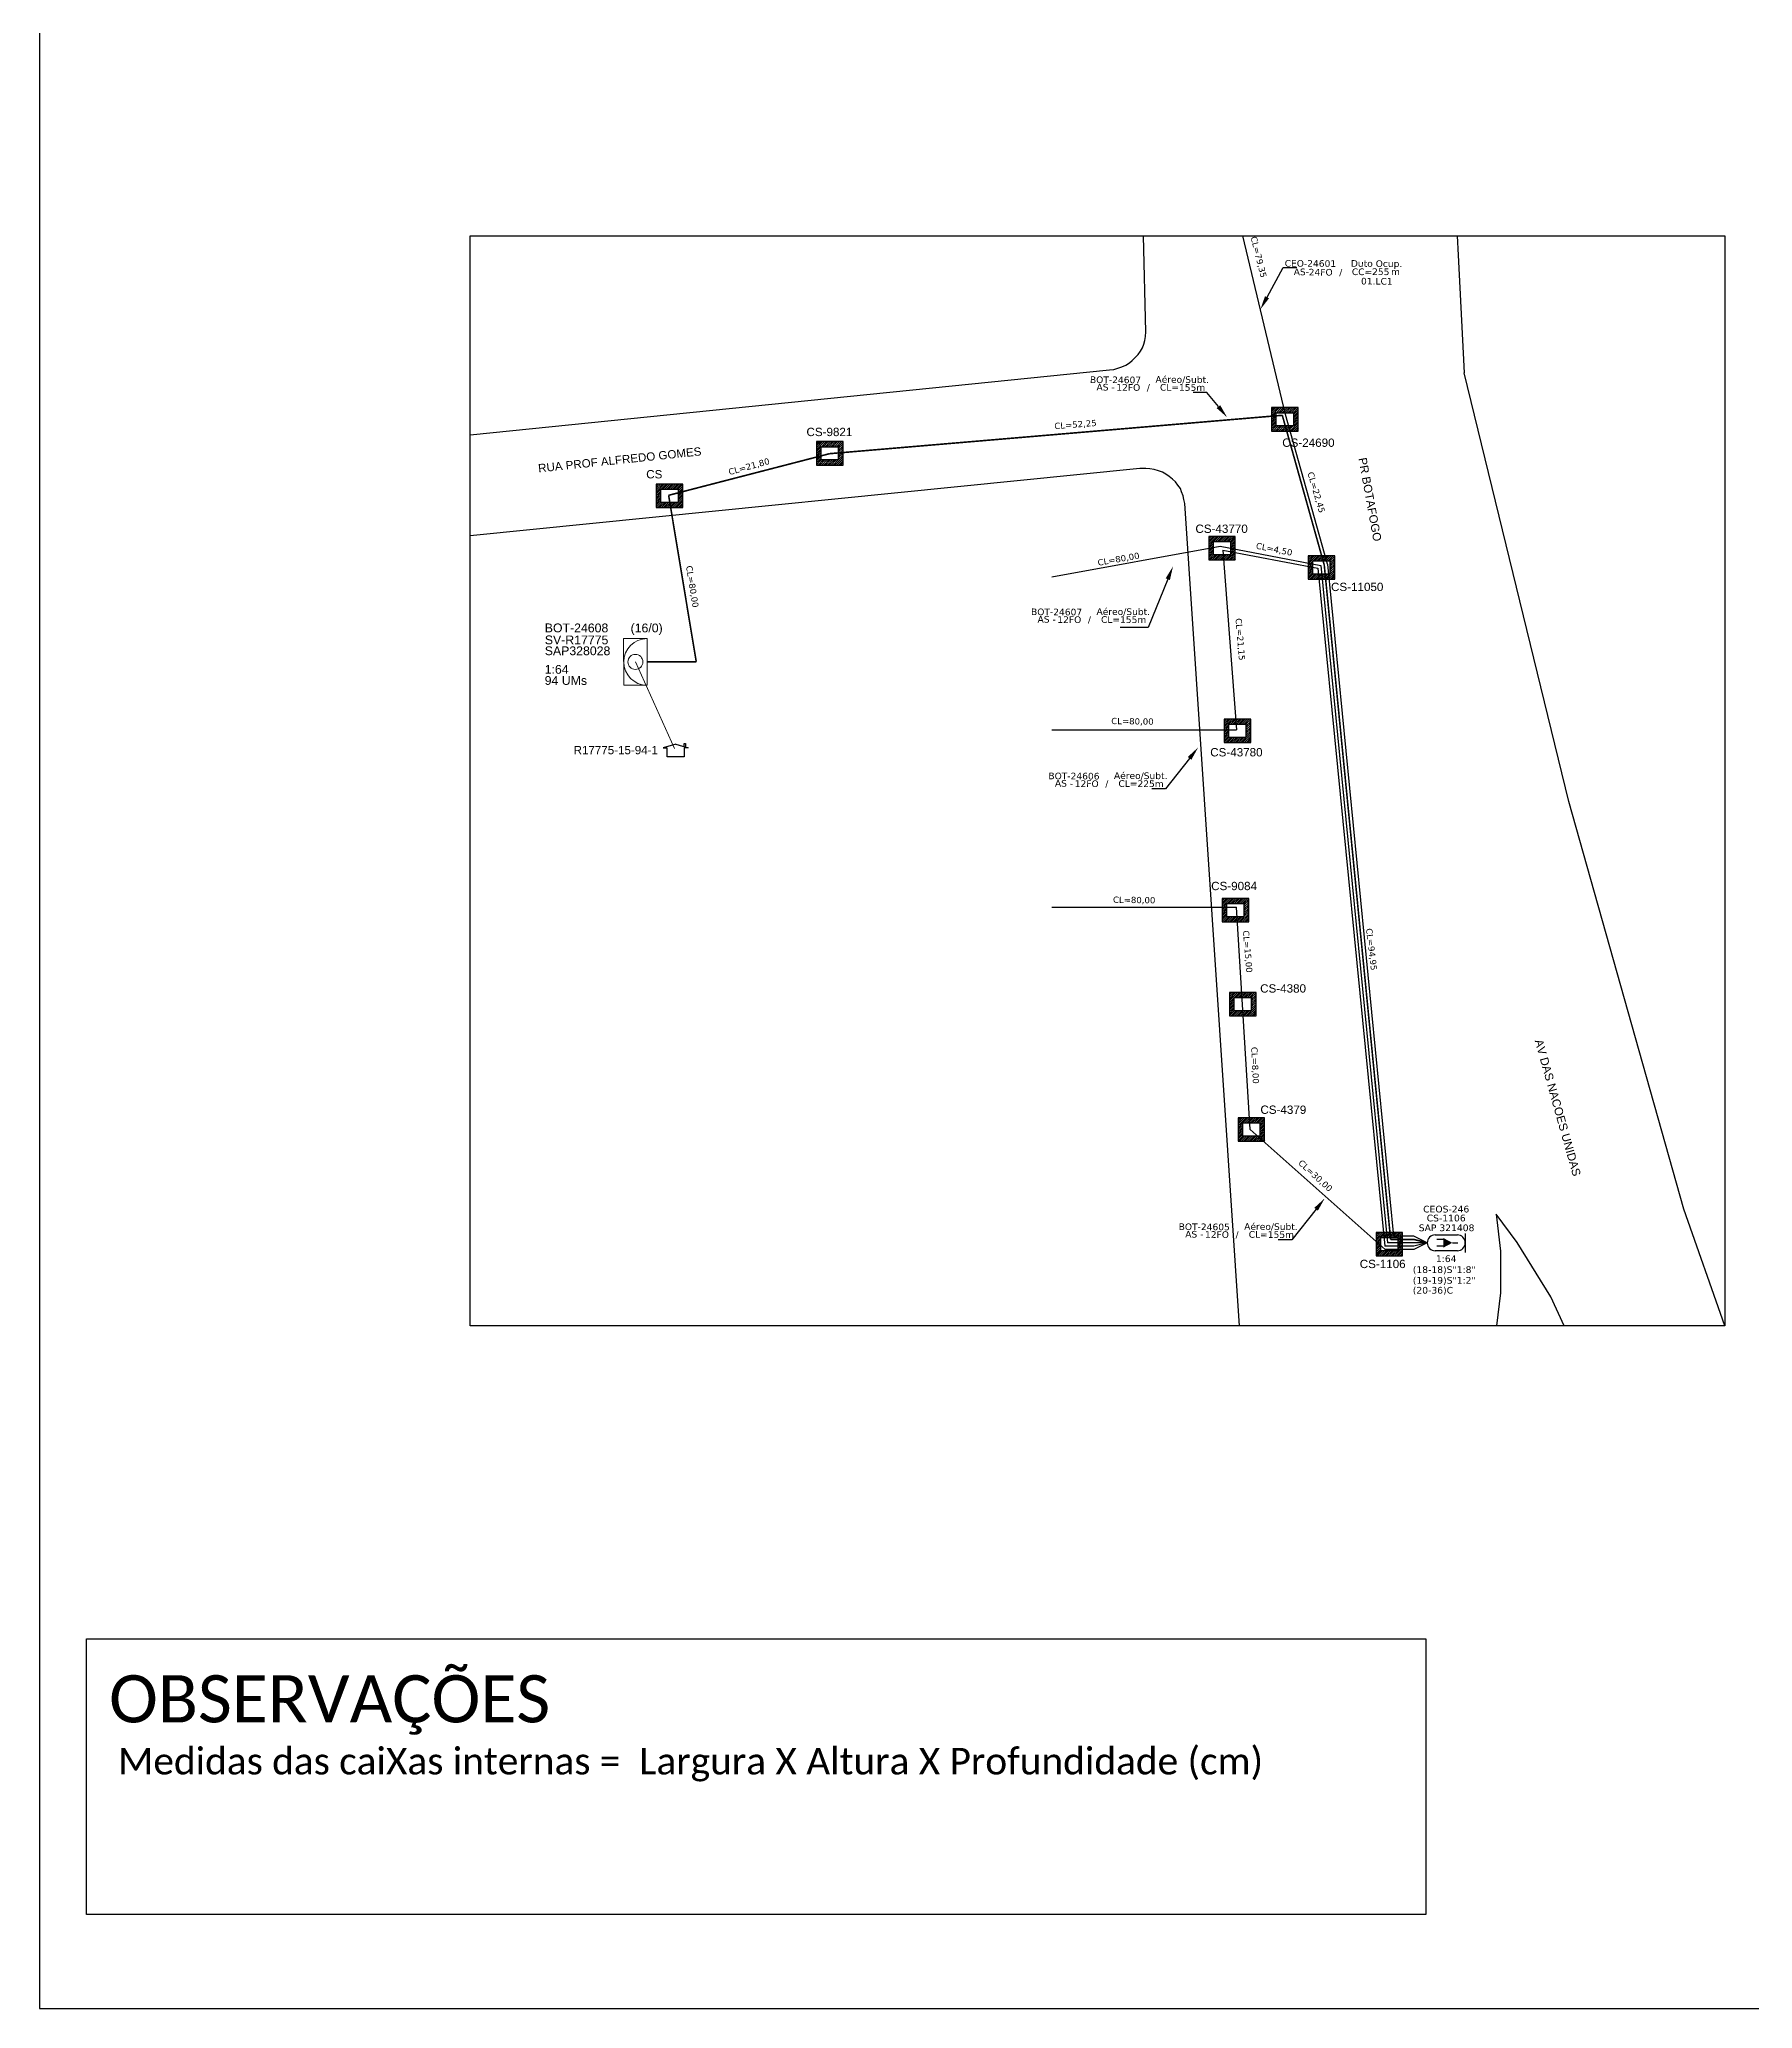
# Model space of a CAD drawing. Extents: x -89 to 749, y 705 to 1299.
# Drawn here: x -89.3 to 169.1, y 705 to 1002 of the extents above; entities that cross this region are included whole.
import ezdxf
from ezdxf import colors
from ezdxf.entities.mleader import LeaderData, LeaderLine
from ezdxf.enums import TextEntityAlignment as Align
from ezdxf.math import Vec2, Vec3

# ---------------------------------------------------------------- set-up
doc = ezdxf.new("R2010")
doc.units = 0
for name, color, linetype in [('10.1-Caixas Subterrâneas', 5, 'Continuous'), ('20.4-CEOS', 1, 'Continuous'), ('CAP a instalar', 1, 'Continuous'), ('celulas gpon', 7, 'Continuous'), ('label_cabos', 7, 'Continuous'), ('Legenda', 1, 'Continuous'), ('QUADRA', 7, 'Continuous'), ('surveys', 7, 'Continuous'), ('surveys legendas', 7, 'Continuous')]:
    doc.layers.add(name, color=color, linetype=linetype)
for name, color, linetype, lineweight in [("20.0-LEGENDA DOS CDO'S", 1, 'Continuous', 0), ('20.1-CDO_INTERIOR', 1, 'Continuous', 0), ('Segmento Logradouro Texto', 7, 'Continuous', 0)]:
    doc.layers.add(name, color=color, linetype=linetype, lineweight=lineweight)
doc.layers.add('DROP DE CLIENTE', color=140, linetype='Continuous', plot=False)
doc.layers.add('EXTRA', color=50, linetype='Continuous', plot=False)
doc.styles.add('ARIAL', font='arial.ttf')
doc.styles.add('DIGICADE', font='arial.ttf')
doc.styles.add('siredit', font='verdana.ttf')
doc.styles.get("Standard").update_dxf_attribs({"font": 'arial.ttf'})
doc.styles.add('WMF-Calibri0', font='calibri.ttf')
doc.linetypes.add('FENCELINE1', pattern='A,0.25,-0.1,[133,ltypeshp.shx,S=0.1,R=0,X=-0.1,Y=0],-0.1,1', length=1.45)

# ---------------------------------------------------------------- blocks, each defined once
blk = doc.blocks.new('SURVEY_SURVEY')
for p, q in [((0, 0.0000152), (-0.0000151, 0.0000108)), ((-0.0000151, 0.0000108), (-0.0000104, 0.0000108)), ((-0.0000103, 0), (-0.0000103, 0.0000108)), ((0.0000103, 0), (-0.0000103, 0)), ((0, 0.0000152), (0.0000151, 0.0000108)), ((0.0000101, 0.0000159), (0.0000117, 0.0000159)), ((0.0000101, 0.0000123), (0.0000101, 0.0000159)), ((0.0000151, 0.0000108), (0.0000103, 0.0000108)), ((0.0000103, 0.0000108), (0.0000103, 0)), ((0.0000117, 0.0000159), (0.0000117, 0.0000119))]:
    blk.add_line(p, q)
blk = doc.blocks.new('*X59')
at = {"color": 0, "linetype": 'Continuous'}
for p, q in [((-1.25, 0.34099), (-0.49099, 1.1)), ((-1.25, 0.517767), (-0.667767, 1.1)), ((-1.25, 0.694544), (-0.844544, 1.1)), ((-1.25, 0.87132), (-1.02132, 1.1)), ((-1.25, 1.048097), (-1.198097, 1.1)), ((-1.25, 0.164214), (-0.8035, 0.610714)), ((-1.25, -0.012563), (-0.8035, 0.433937)), ((-1.25, -0.18934), (-0.8035, 0.25716)), ((-1.25, -0.366117), (-0.8035, 0.080383)), ((-0.789214, 0.625), (-0.314214, 1.1)), ((-0.612437, 0.625), (-0.137437, 1.1)), ((-0.43566, 0.625), (0.03934, 1.1)), ((-0.258883, 0.625), (0.216117, 1.1)), ((-0.082107, 0.625), (0.392893, 1.1)), ((0.09467, 0.625), (0.56967, 1.1)), ((0.271447, 0.625), (0.746447, 1.1)), ((0.448223, 0.625), (0.923223, 1.1)), ((0.625, 0.625), (1.1, 1.1)), ((0.801777, 0.625), (1.25, 1.073223)), ((0.8035, 0.449947), (1.25, 0.896447)), ((0.8035, 0.27317), (1.25, 0.71967)), ((0.8035, 0.096393), (1.25, 0.542893)), ((0.8035, -0.080383), (1.25, 0.366117)), ((0.8035, -0.25716), (1.25, 0.18934)), ((0.8035, -0.433937), (1.25, 0.012563)), ((-1.25, -0.542893), (-0.8035, -0.096393)), ((-1.25, -0.71967), (-0.8035, -0.27317)), ((-1.25, -0.896447), (-0.8035, -0.449947)), ((-1.25, -1.073223), (-0.801777, -0.625)), ((-1.1, -1.1), (-0.625, -0.625)), ((-0.923223, -1.1), (-0.448223, -0.625)), ((-0.746447, -1.1), (-0.271447, -0.625)), ((-0.56967, -1.1), (-0.09467, -0.625)), ((-0.392893, -1.1), (0.082107, -0.625)), ((-0.216117, -1.1), (0.258883, -0.625)), ((-0.03934, -1.1), (0.43566, -0.625)), ((0.137437, -1.1), (0.612437, -0.625)), ((0.314214, -1.1), (0.789214, -0.625)), ((0.49099, -1.1), (1.25, -0.34099)), ((0.667767, -1.1), (1.25, -0.517767)), ((0.8035, -0.610714), (1.25, -0.164214)), ((0.844544, -1.1), (1.25, -0.694544)), ((1.02132, -1.1), (1.25, -0.87132)), ((1.198097, -1.1), (1.25, -1.048097))]:
    blk.add_line(p, q, dxfattribs=at)
blk = doc.blocks.new('MANHOLE_MQ')
at = {"color": 0, "linetype": 'Continuous'}
for p, q in [((0.00000623, 0.00000569), (-0.00000627, 0.00000569)), ((-0.00000627, 0.00000569), (-0.00000627, -0.00000531)), ((-0.00000404, 0.00000331), (0.00000399, 0.00000331)), ((-0.00000404, -0.00000294), (-0.00000404, 0.00000331)), ((0.00000399, 0.00000331), (0.00000399, -0.00000294)), ((0.00000623, -0.00000531), (0.00000623, 0.00000569)), ((-0.00000627, -0.00000531), (0.00000623, -0.00000531)), ((0.00000399, -0.00000294), (-0.00000404, -0.00000294)), ((0.00000399, -0.00000294), (0.00000399, -0.00000294))]:
    blk.add_line(p, q, dxfattribs=at)
at = {"color": 0, "linetype": 'Continuous', "xscale": 5e-06, "yscale": 5e-06, "zscale": 1e-05}
blk.add_blockref('*X59', (-0.00000002, 0.00000019), dxfattribs=at)
blk = doc.blocks.new('Inst CB DT OCUP CFOA-SM-AS-80-TS-24')
at = {"layer": 'label_cabos', "color": 0, "style": 'siredit'}
for tag, flags, p in [('ID_ATIVIDADE', 3, (1.31, 2.67)), ('FATOR', 1, (11.56, 2.55))]:
    blk.add_attdef(tag, text='', height=1, rotation=359.69, dxfattribs=dict(at, flags=flags)).set_placement(p, align=Align.MIDDLE_CENTER)
for tag, p in [('TIPO_CABO', (1.76, 0)), ('DESTINO_CABO', (3.13, 1.26)), ('CABO', (4.69, -0.05)), ('/', (7.71, -0.05)), ('LANCE', (10.91, 0)), ('TIPO_CABO', (13.11, 1.24)), ('UND', (15.96, 0)), ('FID', (13.15, -1.41))]:
    blk.add_attdef(tag, text='', height=1, rotation=359.69, dxfattribs=at).set_placement(p, align=Align.MIDDLE_CENTER)
blk.add_attdef('QTDE', (12.43, -0.47), '', height=1, rotation=359.69, dxfattribs=at)
blk = doc.blocks.new('LEGENDA DOS CABOS')
at = {"layer": 'EXTRA', "color": 0, "style": 'siredit'}
for tag, p in [('ID', (4.6, 0.97)), ('XX', (9.03, 0.97))]:
    blk.add_attdef(tag, text='', height=0.48, rotation=359.69, dxfattribs=at).set_placement(p, align=Align.MIDDLE_CENTER)
at = {"layer": 'Legenda', "color": 0, "style": 'siredit'}
for tag, p in [('TIPO_CABO', (1.31, 0)), ('CABO', (4.69, -0.05)), ('/', (6.81, -0.05)), ('METROS', (10.03, -0.05))]:
    blk.add_attdef(tag, text='', height=0.8, rotation=359.69, dxfattribs=at).set_placement(p, align=Align.MIDDLE_CENTER)
blk = doc.blocks.new('*U130')
at = {"layer": '20.4-CEOS', "color": 7, "style": 'siredit'}
for tag, p in [('FIBRAS_SPLITTER', (0, 0)), ('FIBRAS_TOP_C', (0, -4.13)), ('RESERVA_FINAIS', (0, -5.46))]:
    blk.add_attdef(tag, p, '', height=1.01, dxfattribs=at)
for tag, p, flags in [('ID_ATIVIDADE', (0, -6.77), 3), ('QTDE', (0, -9.4), 1), ('FATOR', (0, -8.09), 1), ('FID', (0, -10.71), 1)]:
    blk.add_attdef(tag, p, '', height=1.01, dxfattribs=dict(at, flags=flags))
blk = doc.blocks.new('*U131')
at = {"layer": '20.4-CEOS', "color": 7, "style": 'siredit'}
blk.add_attdef('FIBRAS_SPLITTER', (0, 0), '', height=1.01, dxfattribs=at)
for tag, p, flags in [('ID_ATIVIDADE', (0, -1.48), 3), ('FATOR', (0, -2.79), 3), ('QTDE', (0, -4.11), 1), ('FID', (0, -5.42), 1)]:
    blk.add_attdef(tag, p, '', height=1.01, dxfattribs=dict(at, flags=flags))

msp = doc.modelspace()

# ---------------------------------------------------------------- linework, layer by layer
msp.add_lwpolyline([(-89.32, 705.02), (749.25, 705.02), (749.25, 1299.02), (-89.32, 1299.02), (-89.32, 705.02)])
msp.add_lwpolyline([(164.87, 808), (-24.33, 808), (-24.33, 972.39), (164.87, 972.39)], close=True)
at = {"color": 7}
msp.add_lwpolyline([(-82.22, 760.79), (119.76, 760.79), (119.76, 719.23), (-82.22, 719.23)], close=True, dxfattribs=at)
at = {"layer": '20.1-CDO_INTERIOR', "color": 10, "lineweight": 18}
msp.add_lwpolyline([(-1.19, 904.61), (-1.2, 911.66), (2.33, 911.66), (2.33, 904.61)], close=True, dxfattribs=at)
msp.add_circle((0.57, 908.14), 1.13, dxfattribs=at)
msp.add_arc((2.33, 908.14), 3.52, 90.0276, 270.0276, dxfattribs=at)
at = {"layer": '20.4-CEOS', "color": 5}
for p, q in [((121.18, 821.71), (124.53, 821.71)), ((124.53, 819.32), (121.18, 819.32))]:
    msp.add_line(p, q, dxfattribs=at)
for points in [[(122.46, 821.03), (121.44, 821.03)], [(122.46, 820.04), (121.44, 820.04)], [(123.78, 820.52), (124.58, 820.52)], [(125.72, 821.95), (125.72, 819.08)]]:
    msp.add_lwpolyline(points, dxfattribs=at)
msp.add_lwpolyline([(123.78, 820.52, 0, 1.47, 0), (122.4, 820.52, 1.47, 1.47, 0)], format="xyseb", dxfattribs=at)
for centre, start, end in [((121.18, 820.52), 90, 270), ((124.53, 820.52), 270, 90)]:
    msp.add_arc(centre, 1.19, start, end, dxfattribs=at)
at = {"layer": 'CAP a instalar', "color": 255, "ltscale": 5}
for points in [[(98.61, 945.47), (92.18, 972.39)], [(104.94, 922.86), (98.61, 945.47)], [(104.94, 922.86), (114.91, 821.52)], [(117.99, 821.52), (114.91, 821.52)], [(119.99, 820.52), (117.99, 821.52)]]:
    msp.add_lwpolyline(points, dxfattribs=at)
at = {"layer": 'CAP a instalar', "color": 10, "linetype": 'FENCELINE1', "ltscale": 5, "const_width": 0.239}
for points in [[(29.86, 939.54), (98.13, 945.33)], [(104.46, 922.73), (98.13, 945.33)], [(29.86, 939.54), (29.86, 939.54), (5.58, 933.26)], [(5.58, 933.26), (9.75, 908.14)], [(104.46, 922.73), (114.47, 821.02)], [(2.33, 908.14), (9.75, 908.14)], [(117.99, 821.02), (114.47, 821.02)], [(119.99, 820.52), (117.99, 821.02)]]:
    msp.add_lwpolyline(points, dxfattribs=at)
at = {"layer": 'CAP a instalar', "color": 251, "ltscale": 5}
for points in [[(63.39, 920.94), (88.74, 925.57)], [(88.74, 925.57), (103.96, 922.69)], [(89.17, 924.98), (91.2, 897.88)], [(89.17, 924.98), (103.5, 922.26)], [(103.5, 922.26), (113.57, 820.02)], [(103.96, 922.69), (114.02, 820.52)], [(63.39, 897.88), (91.2, 897.88)], [(63.39, 871.13), (91.2, 871.13)], [(93.29, 837.62), (91.2, 871.13)], [(93.29, 837.62), (113.62, 819.52)], [(117.99, 820.02), (113.57, 820.02)], [(117.99, 820.52), (114.02, 820.52)], [(119.99, 820.52), (117.99, 820.52)], [(119.99, 820.52), (117.99, 820.02)], [(119.99, 820.52), (117.99, 819.52)], [(117.99, 819.52), (113.62, 819.52)]]:
    msp.add_lwpolyline(points, dxfattribs=at)
at = {"layer": 'DROP DE CLIENTE', "color": 4, "linetype": 'ByBlock', "lineweight": 0}
msp.add_lwpolyline([(0.57, 908.14), (6.45, 895.07)], dxfattribs=at)
at = {"layer": 'QUADRA', "color": 4}
for points in [[(-24.33, 942.39), (72.09, 952.18), (72.74, 952.25), (73.34, 952.43), (73.94, 952.64), (74.53, 952.91), (75.07, 953.24), (75.48, 953.61), (75.96, 954.03), (76.38, 954.49), (76.74, 954.98), (77.03, 955.5), (77.27, 956.07), (77.39, 956.62), (77.51, 957.22), (77.57, 957.92), (77.19, 972.39)], [(-24.33, 942.39), (72.09, 952.18), (72.74, 952.25), (73.34, 952.43), (73.94, 952.64), (74.53, 952.91), (75.07, 953.24), (75.48, 953.61), (75.96, 954.03), (76.38, 954.49), (76.74, 954.98), (77.03, 955.5), (77.27, 956.07), (77.39, 956.62), (77.51, 957.22), (77.57, 957.92), (77.19, 972.39)], [(124.52, 972.39), (124.66, 969.47), (125.55, 951.72)], [(164.87, 808), (158.69, 825.62), (141.35, 887.08), (125.55, 951.72)], [(91.66, 808), (83.41, 932.03), (83.29, 932.63), (83.17, 933.2), (82.94, 933.76), (82.76, 934.3), (82.4, 934.79), (82.04, 935.28), (81.56, 935.71), (81.09, 936.1), (80.55, 936.46), (80.07, 936.73), (79.48, 936.97), (78.82, 937.16), (78.17, 937.26), (77.57, 937.31), (76.62, 937.29), (-24.33, 927.14)], [(91.66, 808), (83.41, 932.03), (83.29, 932.63), (83.17, 933.2), (82.94, 933.76), (82.76, 934.3), (82.4, 934.79), (82.04, 935.28), (81.56, 935.71), (81.09, 936.1), (80.55, 936.46), (80.07, 936.73), (79.48, 936.97), (78.82, 937.16), (78.17, 937.26), (77.57, 937.31), (76.62, 937.29), (-24.33, 927.14)], [(140.66, 808), (138.61, 812.39), (133.54, 820.57), (130.38, 824.85)], [(130.38, 824.85), (131.04, 819.25), (131.04, 812.97), (130.42, 808)]]:
    msp.add_lwpolyline(points, dxfattribs=at)
at = {"layer": 'Segmento Logradouro Texto', "color": 4}
msp.add_lwpolyline([(164.87, 808), (158.69, 825.62), (141.35, 887.08), (125.55, 951.72)], dxfattribs=at)

# ---------------------------------------------------------------- block references
at = {"layer": '10.1-Caixas Subterrâneas', "color": 30, "xscale": 320647.1157218267, "yscale": 320647.1157218267, "zscale": 320647.1157218267}
for p, rotation in [((98.51, 944.78), 180.000000000062), ((29.87, 939.65), 180.000000000062), ((5.7, 933.26), 180.000000000062), ((89.03, 925.36), 180.000000000062), ((104.02, 922.42), 180.000000000062), ((91.35, 897.79), 180.000000000062), ((91.05, 870.76), 180.0000000000619), ((92.16, 856.57), 180.0000000000619), ((93.45, 837.68), 180.0000000000619), ((114.26, 820.37), 180.000000000062)]:
    msp.add_blockref('MANHOLE_MQ', p, dxfattribs=dict(at, rotation=rotation))
at = {"layer": '20.4-CEOS', "color": 0, "lineweight": 0}
ref = msp.add_blockref('*U130', (117.81, 815.97), dxfattribs=at)
ref.add_attrib('FIBRAS_SPLITTER', '(18-18)S"1:8"', (117.81, 815.97), dxfattribs={"color": 7, "height": 1.0097, "style": 'siredit'})
ref.add_attrib('FIBRAS_TOP_C', '(20-36)C', (117.81, 812.86), dxfattribs={"color": 7, "height": 1.01, "style": 'siredit'})
msp.add_blockref('*U131', (117.81, 814.36), dxfattribs=at).add_auto_attribs({'FIBRAS_SPLITTER': '(19-19)S"1:2"'})
at = {"layer": 'label_cabos', "color": 0, "lineweight": 0}
ref = msp.add_blockref('Inst CB DT OCUP CFOA-SM-AS-80-TS-24', (99.24, 966.97), dxfattribs=at)
ref.add_attrib('DESTINO_CABO', 'CEO-24601', dxfattribs={"color": 0, "height": 1, "rotation": 359.69, "style": 'siredit'}).set_placement((102.37, 968.23), align=Align.MIDDLE_CENTER)
ref.add_attrib('CABO', '24FO', dxfattribs={"color": 0, "height": 1, "rotation": 359.69, "style": 'siredit'}).set_placement((103.92, 966.91), align=Align.MIDDLE_CENTER)
ref.add_attrib('TIPO_CABO', 'Duto Ocup.', dxfattribs={"color": 0, "height": 1, "rotation": 359.69, "style": 'siredit'}).set_placement((112.35, 968.21), align=Align.MIDDLE_CENTER)
ref.add_attrib('/', '/', dxfattribs={"color": 0, "height": 1, "rotation": 359.69, "style": 'siredit'}).set_placement((106.95, 966.91), align=Align.MIDDLE_CENTER)
ref.add_attrib('TIPO_CABO', 'AS-', dxfattribs={"color": 0, "height": 1, "rotation": 359.69, "style": 'siredit'}).set_placement((101, 966.96), align=Align.MIDDLE_CENTER)
ref.add_attrib('FID', '01.LC1', dxfattribs={"color": 0, "height": 1, "rotation": 359.69, "style": 'siredit'}).set_placement((112.39, 965.55), align=Align.MIDDLE_CENTER)
ref.add_attrib('LANCE', 'CC=', dxfattribs={"color": 0, "height": 1, "rotation": 359.69, "style": 'siredit'}).set_placement((110.15, 966.97), align=Align.MIDDLE_CENTER)
ref.add_attrib('QTDE', '255', (111.67, 966.49), dxfattribs={"color": 0, "height": 1, "rotation": 359.69, "style": 'siredit'})
ref.add_attrib('UND', 'm', dxfattribs={"color": 0, "height": 1, "rotation": 359.69, "style": 'siredit'}).set_placement((115.2, 966.97), align=Align.MIDDLE_CENTER)
ref = msp.add_blockref('LEGENDA DOS CABOS', (68.74, 949.05), dxfattribs=at)
ref.add_attrib('ID', 'BOT-24607', dxfattribs={"color": 0, "height": 1, "rotation": 359.69, "style": 'siredit'}).set_placement((72.98, 950.68), align=Align.MIDDLE_CENTER)
ref.add_attrib('CABO', '12FO', dxfattribs={"color": 0, "height": 1, "rotation": 359.69, "style": 'siredit'}).set_placement((74.9, 949.53), align=Align.MIDDLE_CENTER)
ref.add_attrib('METROS', 'CL=155m', dxfattribs={"color": 0, "height": 1, "rotation": 359.69, "style": 'siredit'}).set_placement((83.09, 949.53), align=Align.MIDDLE_CENTER)
ref.add_attrib('XX', 'Aéreo/Subt.', dxfattribs={"color": 0, "height": 1, "rotation": 359.69, "style": 'siredit'}).set_placement((83.04, 950.72), align=Align.MIDDLE_CENTER)
ref.add_attrib('/', '/', dxfattribs={"color": 0, "height": 1, "rotation": 359.69, "style": 'siredit'}).set_placement((77.93, 949.53), align=Align.MIDDLE_CENTER)
ref.add_attrib('TIPO_CABO', 'AS -', dxfattribs={"color": 0, "height": 1, "rotation": 359.69, "style": 'siredit'}).set_placement((71.48, 949.57), align=Align.MIDDLE_CENTER)
ref = msp.add_blockref('LEGENDA DOS CABOS', (59.85, 914.04), dxfattribs=at)
ref.add_attrib('ID', 'BOT-24607', dxfattribs={"color": 0, "height": 1, "rotation": 359.69, "style": 'siredit'}).set_placement((64.09, 915.67), align=Align.MIDDLE_CENTER)
ref.add_attrib('CABO', '12FO', dxfattribs={"color": 0, "height": 1, "rotation": 359.69, "style": 'siredit'}).set_placement((66.01, 914.51), align=Align.MIDDLE_CENTER)
ref.add_attrib('METROS', 'CL=155m', dxfattribs={"color": 0, "height": 1, "rotation": 359.69, "style": 'siredit'}).set_placement((74.2, 914.51), align=Align.MIDDLE_CENTER)
ref.add_attrib('XX', 'Aéreo/Subt.', dxfattribs={"color": 0, "height": 1, "rotation": 359.69, "style": 'siredit'}).set_placement((74.15, 915.71), align=Align.MIDDLE_CENTER)
ref.add_attrib('/', '/', dxfattribs={"color": 0, "height": 1, "rotation": 359.69, "style": 'siredit'}).set_placement((69.04, 914.51), align=Align.MIDDLE_CENTER)
ref.add_attrib('TIPO_CABO', 'AS -', dxfattribs={"color": 0, "height": 1, "rotation": 359.69, "style": 'siredit'}).set_placement((62.59, 914.56), align=Align.MIDDLE_CENTER)
ref = msp.add_blockref('LEGENDA DOS CABOS', (62.47, 889.29), dxfattribs=at)
ref.add_attrib('ID', 'BOT-24606', dxfattribs={"color": 0, "height": 1, "rotation": 359.69, "style": 'siredit'}).set_placement((66.71, 890.92), align=Align.MIDDLE_CENTER)
ref.add_attrib('CABO', '12FO', dxfattribs={"color": 0, "height": 1, "rotation": 359.69, "style": 'siredit'}).set_placement((68.63, 889.77), align=Align.MIDDLE_CENTER)
ref.add_attrib('METROS', 'CL=225m', dxfattribs={"color": 0, "height": 1, "rotation": 359.69, "style": 'siredit'}).set_placement((76.83, 889.77), align=Align.MIDDLE_CENTER)
ref.add_attrib('XX', 'Aéreo/Subt.', dxfattribs={"color": 0, "height": 1, "rotation": 359.69, "style": 'siredit'}).set_placement((76.78, 890.97), align=Align.MIDDLE_CENTER)
ref.add_attrib('/', '/', dxfattribs={"color": 0, "height": 1, "rotation": 359.69, "style": 'siredit'}).set_placement((71.66, 889.77), align=Align.MIDDLE_CENTER)
ref.add_attrib('TIPO_CABO', 'AS -', dxfattribs={"color": 0, "height": 1, "rotation": 359.69, "style": 'siredit'}).set_placement((65.21, 889.82), align=Align.MIDDLE_CENTER)
ref = msp.add_blockref('LEGENDA DOS CABOS', (82.12, 821.3), dxfattribs=at)
ref.add_attrib('ID', 'BOT-24605', dxfattribs={"color": 0, "height": 1, "rotation": 359.69, "style": 'siredit'}).set_placement((86.36, 822.93), align=Align.MIDDLE_CENTER)
ref.add_attrib('CABO', '12FO', dxfattribs={"color": 0, "height": 1, "rotation": 359.69, "style": 'siredit'}).set_placement((88.28, 821.77), align=Align.MIDDLE_CENTER)
ref.add_attrib('METROS', 'CL=155m', dxfattribs={"color": 0, "height": 1, "rotation": 359.69, "style": 'siredit'}).set_placement((96.48, 821.77), align=Align.MIDDLE_CENTER)
ref.add_attrib('XX', 'Aéreo/Subt.', dxfattribs={"color": 0, "height": 1, "rotation": 359.69, "style": 'siredit'}).set_placement((96.42, 822.97), align=Align.MIDDLE_CENTER)
ref.add_attrib('/', '/', dxfattribs={"color": 0, "height": 1, "rotation": 359.69, "style": 'siredit'}).set_placement((91.31, 821.77), align=Align.MIDDLE_CENTER)
ref.add_attrib('TIPO_CABO', 'AS -', dxfattribs={"color": 0, "height": 1, "rotation": 359.69, "style": 'siredit'}).set_placement((84.86, 821.82), align=Align.MIDDLE_CENTER)
at = {"layer": 'surveys', "color": 255, "xscale": 125000, "yscale": 125000, "zscale": 125000}
msp.add_blockref('SURVEY_SURVEY', (6.65, 893.82), dxfattribs=at)

# ---------------------------------------------------------------- texts
at = {"color": 7, "style": 'WMF-Calibri0'}
msp.add_text('OBSERVAÇÕES', height=7.1308, dxfattribs=at).set_placement((-78.81, 748.18))
at = {"color": 7, "insert": (-77.46, 744.34), "char_height": 4, "width": 658.8434, "attachment_point": 1, "style": 'WMF-Calibri0'}
msp.add_mtext('Medidas das caiXas internas =  Largura X Altura X Profundidade (cm)', dxfattribs=at)
at = {"layer": '10.1-Caixas Subterrâneas', "color": 30, "style": 'ARIAL'}
for s, p in [('CS-9821', (26.37, 942.19)), ('CS-24690', (98.12, 940.57)), ('CS', (2.2, 935.81)), ('CS-43770', (85.03, 927.59)), ('CS-11050', (105.48, 918.82)), ('CS-43780', (87.26, 893.88)), ('CS-9084', (87.4, 873.71)), ('CS-4380', (94.79, 858.26)), ('CS-4379', (94.83, 839.97)), ('CS-1106', (109.81, 816.71))]:
    msp.add_text(s, height=1.255, dxfattribs=at).set_placement(p)
at = {"layer": "20.0-LEGENDA DOS CDO'S", "color": 10, "linetype": 'ByBlock', "lineweight": 0, "style": 'ARIAL'}
for s, p in [('SV-R17775', (-13.09, 910.79)), ('BOT-24608', (-13.1, 912.6)), ('SAP328028', (-13.1, 909.15)), ('94 UMs', (-13.11, 904.67)), ('1:64', (-13.11, 906.35))]:
    msp.add_text(s, height=1.327, rotation=359.9724, dxfattribs=at).set_placement(p)
msp.add_text('          (16/0)', height=1.3266, rotation=359.9724, dxfattribs=at).set_placement((-0.31, 912.59), align=Align.CENTER)
at = {"layer": '20.4-CEOS', "color": 5, "linetype": 'ByBlock', "lineweight": 0, "style": 'siredit'}
for s, p in [('CEOS-246', (122.85, 826.11)), ('SAP 321408', (122.91, 823.29)), ('CS-1106', (122.85, 824.76)), ('1:64', (122.85, 818.63))]:
    msp.add_text(s, height=1.01, dxfattribs=at).set_placement(p, align=Align.TOP_CENTER)
at = {"layer": 'celulas gpon', "color": 3, "style": 'siredit'}
for s, rotation, p in [('CL=79,35', 284.1374, (93.34, 972.19)), ('CL=52,25', 4.4925, (63.79, 943.23)), ('CL=21,80', 15.5547, (14.75, 936.3)), ('CL=22,45', 286.4379, (101.91, 936.64)), ('CL=80,00', 10.0617, (70.37, 922.63)), ('CL=4,50', 348.5459, (94.09, 925.23)), ('CL=80,00', 279.0741, (8.2, 922.58)), ('CL=21,15', 274.8005, (91.07, 914.69)), ('CL=80,00', 359.1168, (72.33, 898.76)), ('CL=80,00', 359.1168, (72.59, 871.81)), ('CL=15,00', 274.8005, (92.18, 867.6)), ('CL=94,95', 276.8293, (110.75, 867.9)), ('CL=8,00', 272.6794, (93.44, 850.05)), ('CL=30,00', 317.7787, (100.45, 832.45))]:
    msp.add_text(s, height=0.94, rotation=rotation, dxfattribs=at).set_placement(p)
at = {"layer": 'Segmento Logradouro Texto', "color": 5, "linetype": 'Continuous', "char_height": 1.25, "attachment_point": 1, "style": 'DIGICADE'}
for s, insert, width, rotation in [('\\fArial|b0|i0|c0|p34;\\W1.0000000000;\\T1.0000000000;\\o\\lRUA PROF ALFREDO GOMES', (-14.16, 937.95), 25.0895, 6.0093), ('\\o\\l\\fArial|b0|i0|c0|p34;\\T1.0000000000;\\W1.0000000000;RUA PROF ALFREDO GOMES', (-14.16, 937.95), 25.0895, 6.0093), ('\\fArial|b0|i0|c0|p34;\\W1.0000000000;\\T1.0000000000;\\o\\lPR BOTAFOGO', (110.83, 939.05), 13.1574, 280.3142), ('\\fArial|b0|i0|c0|p34;\\W1.0000000000;\\T1.0000000000;\\o\\lPR BOTAFOGO', (110.83, 939.05), 13.1574, 280.3142), ('\\fArial|b0|i0|c0|p34;\\W1.0000000000;\\T1.0000000000;\\o\\lAV DAS NACOES UNIDAS', (137.39, 851.34), 21.8358, 285.7642), ('\\fArial|b0|i0|c0|p34;\\W1.0000000000;\\T1.0000000000;\\o\\lAV DAS NACOES UNIDAS', (137.39, 851.34), 21.8358, 285.7642)]:
    msp.add_mtext(s, dxfattribs=dict(at, insert=insert, width=width, rotation=rotation))
at = {"layer": 'surveys legendas', "color": 5}
msp.add_text('R17775-15-94-1', height=1.25, dxfattribs=at).set_placement((-8.75, 894.21))

# ---------------------------------------------------------------- leaders
at = {"layer": 'label_cabos', "color": 7, "lineweight": 0}
ml = msp.add_multileader_mtext('Standard', dxfattribs=at)
ml.set_content('', color=7)
ml.set_leader_properties()
ml.build(insert=Vec2(0, 0))
ml.multileader.update_dxf_attribs({"text_right_attachment_type": 6, "dogleg_length": 4.19, "arrow_head_size": 2.09})
ctx = ml.context
ctx.base_point, ctx.char_height, ctx.arrow_head_size, ctx.landing_gap_size, ctx.plane_origin = Vec3(100.33, 967.6), 2.09, 2.09, 1.05, Vec3(40610623.01, 9372057.36)
ctx.right_attachment = 6
notes = []
notes.append((ctx, [(0, (1, 1, 0), (98.24, 967.6), (1, 0), 2.09, [(0, [(94.83, 961.3)], 0, [])])]))
ctx.mtext.insert = Vec3(101.38, 968.65)
ml = msp.add_multileader_mtext('Standard', dxfattribs=at)
ml.set_content('', color=7)
ml.set_leader_properties()
ml.build(insert=Vec2(0, 0))
ml.multileader.update_dxf_attribs({"text_right_attachment_type": 6, "dogleg_length": 4.19, "arrow_head_size": 2.09})
ctx = ml.context
ctx.base_point, ctx.char_height, ctx.arrow_head_size, ctx.landing_gap_size, ctx.plane_origin, ctx.plane_x_axis, ctx.plane_y_axis = Vec3(84.68, 948.75), 2.09, 2.09, 1.05, Vec3(-40610448.47, -9370135.98), Vec3(-1, 0), Vec3(0, -1)
ctx.right_attachment = 6
notes.append((ctx, [(0, (1, 1, 0), (86.77, 948.75), (-1, 0), 2.09, [(0, [(89.82, 945.01)], 0, [])])]))
ctx.mtext.insert, ctx.mtext.text_direction, ctx.mtext.rotation = Vec3(83.63, 947.7), Vec3(-1, 0), 3.141593
ml = msp.add_multileader_mtext('Standard', dxfattribs=at)
ml.set_content('', color=7)
ml.set_leader_properties()
ml.build(insert=Vec2(0, 0))
ml.multileader.update_dxf_attribs({"text_right_attachment_type": 6, "dogleg_length": 4.19, "arrow_head_size": 2.09})
ctx = ml.context
ctx.base_point, ctx.char_height, ctx.arrow_head_size, ctx.landing_gap_size, ctx.plane_origin, ctx.plane_x_axis, ctx.plane_y_axis = Vec3(73.69, 913.32), 2.09, 2.09, 1.05, Vec3(-40610467.84, -9370166.39), Vec3(-1, 0), Vec3(0, -1)
ctx.right_attachment = 6
notes.append((ctx, [(0, (1, 1, 0), (77.88, 913.32), (-1, 0), 4.19, [(0, [(81.65, 922.54)], 0, [])])]))
ctx.mtext.insert, ctx.mtext.text_direction, ctx.mtext.rotation = Vec3(72.64, 912.27), Vec3(-1, 0), 3.141593
ml = msp.add_multileader_mtext('Standard', dxfattribs=at)
ml.set_content('', color=7)
ml.set_leader_properties()
ml.build(insert=Vec2(0, 0))
ml.multileader.update_dxf_attribs({"text_right_attachment_type": 6, "dogleg_length": 4.19, "arrow_head_size": 2.09})
ctx = ml.context
ctx.base_point, ctx.char_height, ctx.arrow_head_size, ctx.landing_gap_size, ctx.plane_origin, ctx.plane_x_axis, ctx.plane_y_axis = Vec3(78.43, 888.99), 2.09, 2.09, 1.05, Vec3(-40610454.72, -9370195.74), Vec3(-1, 0), Vec3(0, -1)
ctx.right_attachment = 6
notes.append((ctx, [(0, (1, 1, 0), (80.52, 888.99), (-1, 0), 2.09, [(0, [(85.44, 895.23)], 0, [])])]))
ctx.mtext.insert, ctx.mtext.text_direction, ctx.mtext.rotation = Vec3(77.38, 887.95), Vec3(-1, 0), 3.141593
ml = msp.add_multileader_mtext('Standard', dxfattribs=at)
ml.set_content('', color=7)
ml.set_leader_properties()
ml.build(insert=Vec2(0, 0))
ml.multileader.update_dxf_attribs({"text_right_attachment_type": 6, "dogleg_length": 4.19, "arrow_head_size": 2.09})
ctx = ml.context
ctx.base_point, ctx.char_height, ctx.arrow_head_size, ctx.landing_gap_size, ctx.plane_origin, ctx.plane_x_axis, ctx.plane_y_axis = Vec3(97.5, 820.98), 2.09, 2.09, 1.05, Vec3(-40610435.65, -9370263.75), Vec3(-1, 0), Vec3(0, -1)
ctx.right_attachment = 6
notes.append((ctx, [(0, (1, 1, 0), (99.59, 820.98), (-1, 0), 2.09, [(0, [(104.52, 827.22)], 0, [])])]))
ctx.mtext.insert, ctx.mtext.text_direction, ctx.mtext.rotation = Vec3(96.45, 819.94), Vec3(-1, 0), 3.141593
for ctx, leaders in notes:
    for number, flags, end, landing, length, lines in leaders:
        leader = LeaderData()
        leader.index, (leader.has_last_leader_line, leader.has_dogleg_vector, leader.attachment_direction) = number, flags
        leader.last_leader_point, leader.dogleg_vector, leader.dogleg_length = Vec3(end), Vec3(landing), length
        for number, points, colour, breaks in lines:
            line = LeaderLine()
            line.index, line.vertices, line.color, line.breaks = number, Vec3.list(points), colors.encode_raw_color(colour), breaks
            leader.lines.append(line)
        ctx.leaders.append(leader)

doc.saveas('drawing.dxf')
